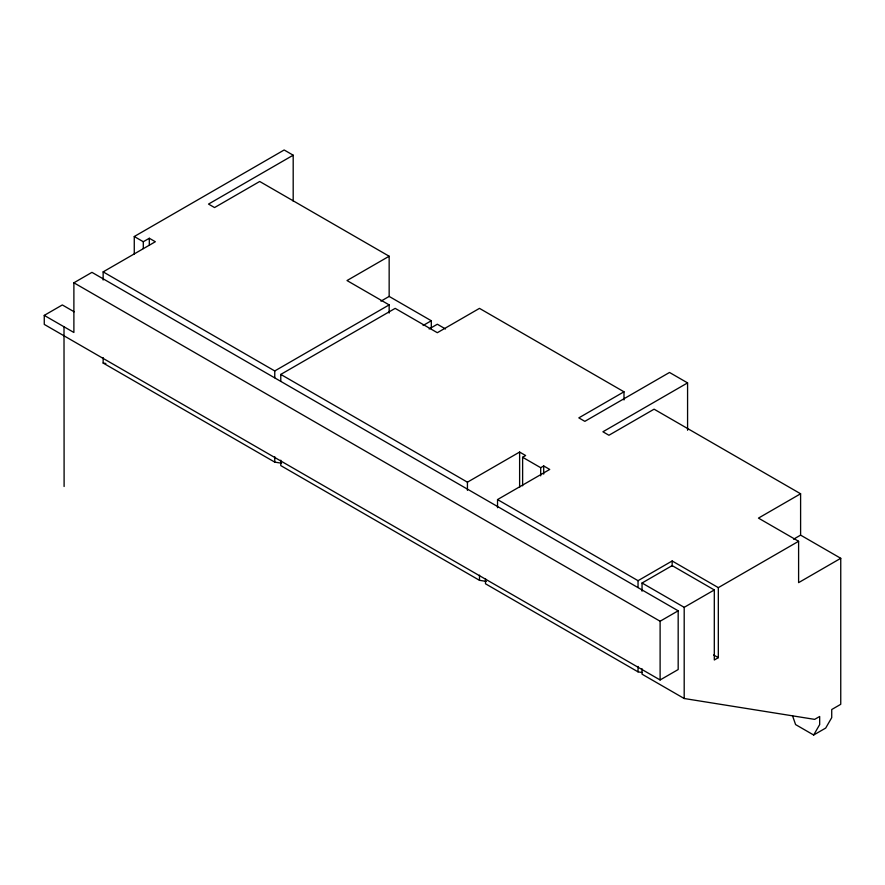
<?xml version="1.0" encoding="UTF-8"?>
<svg xmlns="http://www.w3.org/2000/svg" width="885" height="885" viewBox="0 0 885 885"><rect width="100%" height="100%" fill="white"/><g stroke="black" fill="none" stroke-linecap="round" stroke-linejoin="round"><path stroke-width="1.33" d="M792.54 715.777L795.593 724.583L813.658 735.015L819.676 724.583L819.676 716.474L814.654 719.372L684.193 698.508L642.045 674.182L642.045 668.772M134.266 254.205L134.266 236.527L284.162 149.985L293.189 155.196L293.189 201.138M134.266 236.527L143.293 241.738L149.311 238.264L155.34 241.738L103.147 271.872L103.147 280.025M293.189 155.196L208.517 204.081L214.546 207.555L259.703 181.48L389.157 256.23L389.157 296.42L431.305 320.757L431.305 329.01M44.25 315.381L73.886 332.483L73.886 282.791L91.951 272.359L678.175 610.805L678.175 669.547L660.11 679.968L44.261 324.408L44.261 315.381L62.326 304.949L74.174 311.797M389.157 256.23L347.008 280.556L389.157 304.894L389.157 313.058M380.959 301.154L389.157 296.42M103.147 271.872L274.759 370.948L389.157 304.894M280.777 381.225L280.777 374.421L395.175 308.367L437.334 332.705L479.482 308.367L623.991 391.801L623.991 399.965M423.107 325.481L431.305 320.757M429.137 328.966L437.334 324.231L445.52 328.966M280.777 374.421L467.435 482.181L519.617 452.058L525.635 455.532L522.626 457.268L522.626 485.832M623.991 391.801L578.823 417.875L584.852 421.349L669.514 372.463L687.579 382.895L687.579 430.276M522.626 457.268L540.691 467.7L543.7 465.964L549.729 469.437L497.536 499.571L497.536 507.724M687.579 382.895L602.917 431.78L608.935 435.254L654.092 409.18L800.604 493.775L800.604 535.126L840.75 558.302L840.75 704.305L831.723 709.527L831.723 717.635L825.694 728.067L813.658 735.015M497.536 499.571L638.041 580.682L672.158 560.979L718.321 587.64L798.602 541.288L798.602 582.64L840.75 558.302M642.045 591.202L642.045 583.005L672.158 565.615L714.306 589.952L714.306 659.989L718.321 657.666L718.321 587.64M800.604 493.775L758.456 518.112L798.602 541.288M793.579 539.186L800.604 535.126M73.886 282.791L660.11 621.237L678.175 610.805M642.045 583.005L684.193 607.331L714.306 589.952M64.107 486.496L64.008 326.786M103.147 357.606L103.147 363.049L105.868 363.481M103.147 363.049L274.759 462.125L281.552 463.209M280.777 460.189L280.777 465.599L479.482 580.317L486.274 581.401M485.5 578.635L485.5 583.79L638.041 671.859L642.134 672.511M713.631 654.966L718.321 657.666M684.193 607.331L684.193 698.508M672.158 560.979L672.158 566.422M660.11 621.237L660.11 679.968M638.041 580.682L638.041 587.485M638.041 666.416L638.041 671.859M543.7 465.964L543.7 474.128M540.691 467.7L540.691 475.865M519.617 452.058L519.617 487.414M479.482 575.161L479.482 580.317M467.435 482.181L467.435 490.345M274.759 370.948L274.759 377.74M274.759 456.715L274.759 462.125M149.311 238.264L149.311 245.068M143.293 241.738L143.293 248.541"/></g></svg>
